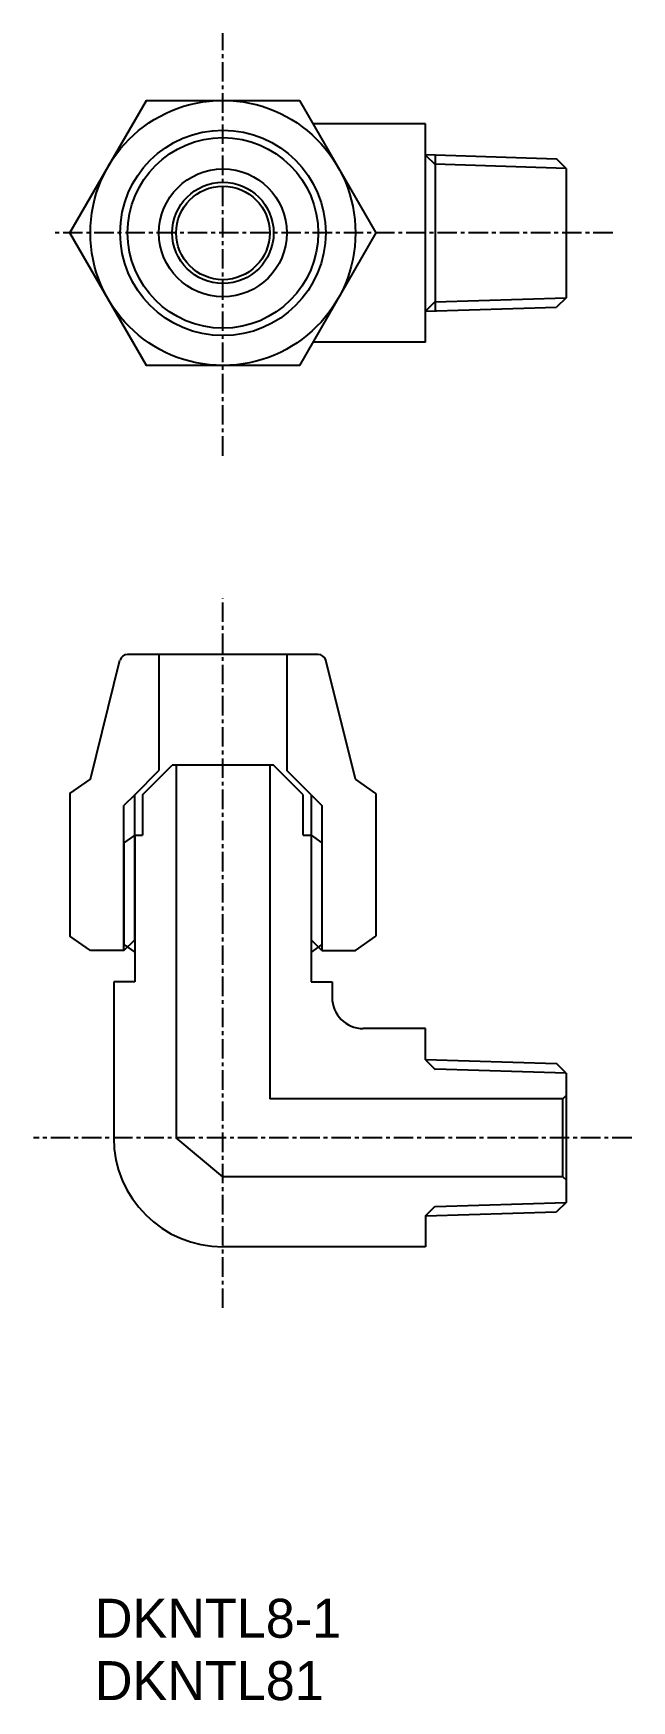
# Model space of a CAD drawing. Extents: x 1185 to 1224, y -144 to -37.
import ezdxf

# ---------------------------------------------------------------- set-up
doc = ezdxf.new("R2010")
doc.units = 0
doc.linetypes.add('CENTER', pattern=[2, 1.25, -0.25, 0.25, -0.25])
doc.layers.get('0').update_dxf_attribs({"linetype": 'CONTINUOUS'})
doc.layers.add('CENTER', color=1, linetype='CENTER')

msp = doc.modelspace()

# ---------------------------------------------------------------- linework, layer by layer
at = {"color": 7, "linetype": 'CONTINUOUS'}
for p, q in [((1210.34, -42.62), (1203.11, -42.62)), ((1210.34, -56.62), (1210.34, -42.62)), ((1210.34, -44.59), (1218.73, -44.86)), ((1210.95, -44.63), (1210.95, -54.6)), ((1219.34, -45.47), (1218.73, -44.86)), ((1219.34, -45.47), (1219.34, -53.77)), ((1210.34, -54.64), (1218.73, -54.37)), ((1219.34, -53.77), (1218.73, -54.37)), ((1210.34, -56.62), (1203.11, -56.62)), ((1203.45, -76.64), (1191.23, -76.64)), ((1193.24, -76.64), (1193.24, -84.09)), ((1201.44, -76.64), (1201.44, -84.09)), ((1188.84, -84.64), (1190.74, -77.02)), ((1205.84, -84.64), (1203.93, -77.02)), ((1191.69, -85.64), (1193.24, -84.09)), ((1192.19, -85.64), (1194.09, -83.74)), ((1200.59, -83.74), (1194.09, -83.74)), ((1194.34, -83.74), (1194.34, -107.64)), ((1200.34, -83.74), (1200.34, -105.14)), ((1202.49, -85.64), (1200.59, -83.74)), ((1202.99, -85.64), (1201.44, -84.09)), ((1187.52, -85.56), (1188.84, -84.64)), ((1207.15, -85.56), (1205.84, -84.64)), ((1187.52, -85.56), (1187.52, -94.72)), ((1191.69, -85.64), (1190.99, -86.34)), ((1191.69, -94.94), (1191.69, -85.64)), ((1192.19, -85.64), (1192.19, -88.24)), ((1202.49, -88.24), (1202.49, -85.64)), ((1202.99, -85.64), (1202.99, -94.94)), ((1202.99, -85.64), (1203.69, -86.34)), ((1207.15, -85.56), (1207.15, -94.72)), ((1190.99, -88.73), (1190.98, -95.25)), ((1191.69, -88.24), (1190.99, -88.73)), ((1191.69, -88.24), (1191.69, -97.64)), ((1191.69, -88.24), (1192.19, -88.24)), ((1202.49, -88.24), (1202.99, -88.24)), ((1202.99, -88.24), (1202.99, -97.64)), ((1202.99, -88.24), (1203.69, -88.73)), ((1203.69, -88.73), (1203.69, -95.25)), ((1188.84, -95.64), (1187.52, -94.72)), ((1190.99, -95.64), (1191.69, -94.94)), ((1203.69, -95.64), (1202.99, -94.94)), ((1205.84, -95.64), (1207.15, -94.72)), ((1190.99, -95.64), (1188.84, -95.64)), ((1190.99, -95.25), (1191.69, -95.74)), ((1203.69, -95.25), (1202.99, -95.74)), ((1203.69, -95.64), (1205.84, -95.64)), ((1190.34, -97.64), (1190.34, -107.64)), ((1191.69, -97.64), (1190.34, -97.64)), ((1202.99, -97.64), (1204.34, -97.64)), ((1204.34, -97.64), (1204.34, -98.64)), ((1210.34, -100.64), (1206.34, -100.64)), ((1210.34, -102.64), (1210.34, -100.64)), ((1210.34, -102.62), (1218.73, -102.88)), ((1219.34, -103.49), (1218.73, -102.88)), ((1219.34, -103.49), (1219.34, -111.79)), ((1219.14, -105.14), (1200.34, -105.14)), ((1219.14, -105.14), (1219.34, -104.94)), ((1219.14, -110.14), (1219.14, -105.14)), ((1197.34, -110.14), (1194.34, -107.64)), ((1219.14, -110.14), (1197.34, -110.14)), ((1219.14, -110.14), (1219.34, -110.34)), ((1219.34, -111.79), (1218.73, -112.4)), ((1210.34, -112.66), (1218.73, -112.4)), ((1210.34, -112.64), (1210.34, -114.64)), ((1210.34, -114.64), (1197.34, -114.64))]:
    msp.add_line(p, q, dxfattribs=at)
at = {"color": 3, "linetype": 'CONTINUOUS'}
for p, q in [((1210.34, -44.62), (1210.95, -45.23)), ((1210.95, -45.19), (1219.34, -45.46)), ((1210.34, -54.62), (1210.95, -54)), ((1210.95, -54.04), (1219.34, -53.77)), ((1190.99, -95.64), (1190.99, -86.34)), ((1203.69, -86.34), (1203.69, -95.64)), ((1210.34, -102.64), (1210.95, -103.26)), ((1210.95, -103.22), (1219.34, -103.48)), ((1210.34, -112.64), (1210.95, -112.02)), ((1210.95, -112.06), (1219.34, -111.8))]:
    msp.add_line(p, q, dxfattribs=at)
at = {"color": 7, "linetype": 'CONTINUOUS'}
msp.add_lwpolyline([(1207.15, -49.61), (1202.25, -58.11), (1192.43, -58.11), (1187.52, -49.61), (1192.43, -41.12), (1202.25, -41.12)], close=True, dxfattribs=at)
for radius in [8.5, 6.59, 6.11, 4.1, 3.25, 3]:
    msp.add_circle((1197.34, -49.61), radius, dxfattribs=at)
for centre, radius, start, end in [((1191.23, -77.14), 0.5, 90, 165.9638), ((1203.45, -77.14), 0.5, 14.0362, 90), ((1206.34, -98.64), 2, 180, 270), ((1197.34, -107.64), 7, 180, 270)]:
    msp.add_arc(centre, radius, start, end, dxfattribs=at)
at = {"layer": 'CENTER', "color": 1, "linetype": 'CENTER'}
for p, q in [((1197.34, -63.9), (1197.34, -36.81)), ((1222.34, -49.61), (1186.34, -49.61)), ((1197.34, -118.56), (1197.34, -73.03)), ((1223.55, -107.64), (1185.19, -107.64))]:
    msp.add_line(p, q, dxfattribs=at)

# ---------------------------------------------------------------- texts
for s, p in [('DKNTL8-1', (1189.13, -139.71)), ('DKNTL81', (1189.13, -143.71))]:
    msp.add_text(s, height=2.5).set_placement(p)

doc.saveas('drawing.dxf')
